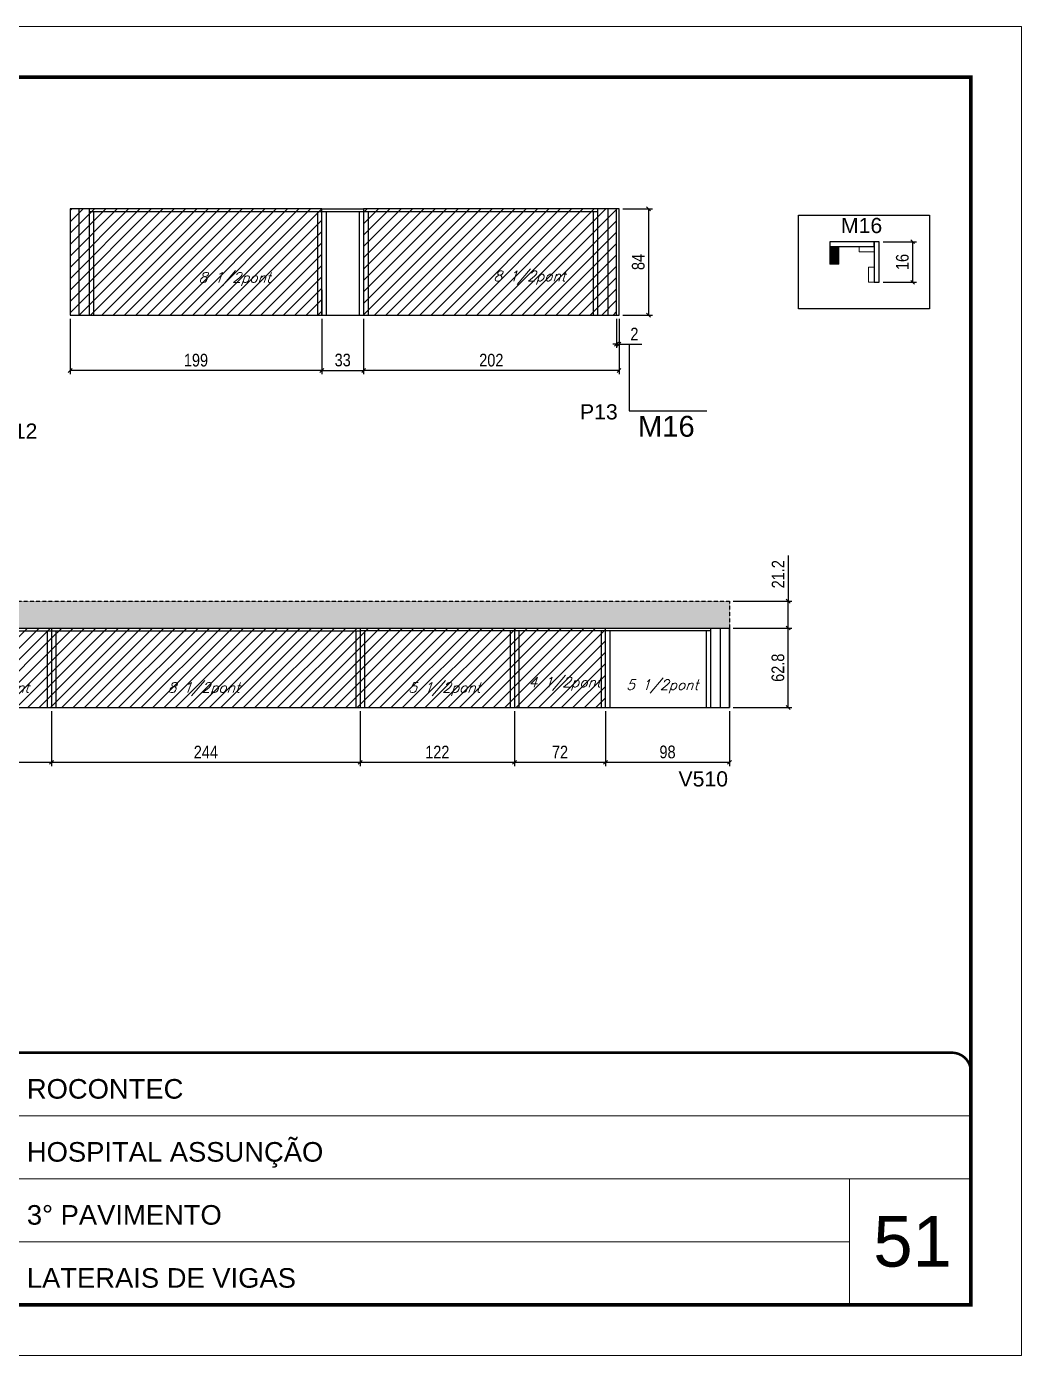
# Model space of a CAD drawing. Extents: x -21493 to -15213, y -12134 to 11887.
# Drawn here: x -17625 to -16838, y -2946 to -1896 of the extents above; entities that cross this region are included whole.
import ezdxf

# ---------------------------------------------------------------- set-up
doc = ezdxf.new("R2010")
doc.units = 0
doc.linetypes.add('CONTINUO', pattern=[0])
doc.linetypes.add('DASHED', pattern=[0.75, 0.5, -0.25])
for name, color, linetype in [('5', 5, 'Continuous'), ('COTA', 241, 'Continuous'), ('NOMENCLATURA', 7, 'Continuous'), ('Painéis', 200, 'Continuous'), ('Reaproveitamento', 251, 'Continuous'), ('SARR_2.2x7', 40, 'Continuous'), ('SARR_3.5x7', 81, 'Continuous'), ('texto', 7, 'Continuous')]:
    doc.layers.add(name, color=color, linetype=linetype)
for name, color, linetype, lineweight in [('CARIMBO', 255, 'Continuous', 9), ('Folhas', 255, 'Continuous', 9), ('Madeira', 126, 'Continuous', 18), ('Sarr 2.2x7', 40, 'Continuous', 9), ('SARRAFO DE PRESSAO', 251, 'DASHED', 9)]:
    doc.layers.add(name, color=color, linetype=linetype, lineweight=lineweight)
doc.styles.add('ARIAL', font='arial.ttf')
doc.styles.add('COTA TECNICA', font='techl___.ttf', dxfattribs={"height": 10})
doc.styles.add('Romans', font='romans.shx')
doc.styles.get("Standard").update_dxf_attribs({"font": 'arial.ttf'})
doc.dimstyles.new('PAINEL', dxfattribs={"dimtxt": 10, "dimasz": 3, "dimexe": 3, "dimexo": 3, "dimgap": 3, "dimtad": 1, "dimdec": 1, "dimzin": 12, "dimdsep": 46, "dimtxsty": 'COTA TECNICA', "dimblk1": 'OBLIQUE', "dimblk2": 'OBLIQUE', "dimsah": 1, "dimcen": 0.9, "dimclrd": 4, "dimclre": 4, "dimclrt": 240, "dimadec": 1, "dimazin": 3, "dimtfac": 1, "dimtdec": 1, "dimtmove": 0, "dimatfit": 3, "dimfxl": 1, "dimtolj": 1, "dimtzin": 12, "dimarcsym": 0})
pattern_1 = [(45, (-160229.1976, -29489.9927), (-4.49012806, 4.49012806), [])]

# ---------------------------------------------------------------- blocks, each defined once
blk = doc.blocks.new('_Oblique')
at = {"color": 0, "linetype": 'ByBlock', "lineweight": -2}
blk.add_line((-0.5, -0.5), (0.5, 0.5), dxfattribs=at)
blk = doc.blocks.new('*D292')
at = {"layer": 'COTA', "color": 4, "linetype": 'ByBlock', "lineweight": -2, "transparency": 16777216}
for p, q in [((-17358.5, -2126.7), (-17358.5, -2170.4)), ((-17156.5, -2126.7), (-17156.5, -2170.4)), ((-17156.5, -2167.4), (-17358.5, -2167.4))]:
    blk.add_line(p, q, dxfattribs=at)
at = {"layer": 'Defpoints', "color": 0, "linetype": 'ByBlock', "transparency": 16777216}
for p in [(-17358.5, -2123.7), (-17156.5, -2123.7), (-17358.5, -2167.4)]:
    blk.add_point(p, dxfattribs=at)
at = {"layer": 'COTA', "color": 4, "linetype": 'ByBlock', "lineweight": -2, "transparency": 16777216, "xscale": 3, "yscale": 3, "zscale": 3, "rotation": 180}
blk.add_blockref('_Oblique', (-17358.5, -2167.4), dxfattribs=at)
at = {"layer": 'COTA', "color": 4, "linetype": 'ByBlock', "lineweight": -2, "transparency": 16777216, "xscale": 3, "yscale": 3, "zscale": 3}
blk.add_blockref('_Oblique', (-17156.5, -2167.4), dxfattribs=at)
at = {"layer": 'COTA', "color": 240, "linetype": 'ByBlock', "transparency": 16777216, "insert": (-17257.5, -2159.3), "char_height": 10, "attachment_point": 5, "style": 'COTA TECNICA'}
blk.add_mtext('\\A1;202', dxfattribs=at)
blk = doc.blocks.new('*D293')
at = {"layer": 'COTA', "color": 4, "linetype": 'ByBlock', "lineweight": -2, "transparency": 16777216}
for p, q in [((-17590.5, -2126.7), (-17590.5, -2170.4)), ((-17391.5, -2126.7), (-17391.5, -2170.4)), ((-17391.5, -2167.4), (-17590.5, -2167.4))]:
    blk.add_line(p, q, dxfattribs=at)
at = {"layer": 'Defpoints', "color": 0, "linetype": 'ByBlock', "transparency": 16777216}
for p in [(-17590.5, -2123.7), (-17391.5, -2123.7), (-17590.5, -2167.4)]:
    blk.add_point(p, dxfattribs=at)
at = {"layer": 'COTA', "color": 4, "linetype": 'ByBlock', "lineweight": -2, "transparency": 16777216, "xscale": 3, "yscale": 3, "zscale": 3}
for p, rotation in [((-17590.5, -2167.4), 179.9999999999309), ((-17391.5, -2167.4), 359.9999999999309)]:
    blk.add_blockref('_Oblique', p, dxfattribs=dict(at, rotation=rotation))
at = {"layer": 'COTA', "color": 240, "linetype": 'ByBlock', "transparency": 16777216, "insert": (-17491, -2159.3), "char_height": 10, "attachment_point": 5, "style": 'COTA TECNICA'}
blk.add_mtext('\\A1;199', dxfattribs=at)
blk = doc.blocks.new('*D294')
at = {"layer": 'COTA', "color": 4, "linetype": 'ByBlock', "lineweight": -2, "transparency": 16777216}
for p, q in [((-17153.5, -2039.7), (-17130.2, -2039.7)), ((-17133.2, -2039.7), (-17133.2, -2123.7)), ((-17153.5, -2123.7), (-17130.2, -2123.7))]:
    blk.add_line(p, q, dxfattribs=at)
at = {"layer": 'Defpoints', "color": 0, "linetype": 'ByBlock', "transparency": 16777216}
for p in [(-17156.5, -2039.7), (-17156.5, -2123.7), (-17133.2, -2123.7)]:
    blk.add_point(p, dxfattribs=at)
at = {"layer": 'COTA', "color": 4, "linetype": 'ByBlock', "lineweight": -2, "transparency": 16777216, "xscale": 3, "yscale": 3, "zscale": 3}
for p, rotation in [((-17133.2, -2039.7), 90), ((-17133.2, -2123.7), 270)]:
    blk.add_blockref('_Oblique', p, dxfattribs=dict(at, rotation=rotation))
at = {"layer": 'COTA', "color": 240, "linetype": 'ByBlock', "transparency": 16777216, "insert": (-17141.3, -2081.7), "char_height": 10, "attachment_point": 5, "rotation": 90, "style": 'COTA TECNICA'}
blk.add_mtext('\\A1;84', dxfattribs=at)
blk = doc.blocks.new('*D906')
at = {"layer": 'COTA', "color": 4, "lineweight": -2, "transparency": 16777216}
for p, q in [((-17158.5, -2126.7), (-17158.5, -2149.6)), ((-17156.5, -2126.7), (-17156.5, -2149.6)), ((-17158.5, -2146.6), (-17161.5, -2146.6)), ((-17158.5, -2146.6), (-17156.5, -2146.6)), ((-17156.5, -2146.6), (-17138.4, -2146.6))]:
    blk.add_line(p, q, dxfattribs=at)
at = {"layer": 'Defpoints', "color": 0, "transparency": 16777216}
for p in [(-17158.5, -2123.7), (-17156.5, -2123.7), (-17156.5, -2146.6)]:
    blk.add_point(p, dxfattribs=at)
at = {"layer": 'COTA', "color": 4, "lineweight": -2, "transparency": 16777216, "xscale": 3, "yscale": 3, "zscale": 3}
blk.add_blockref('_Oblique', (-17158.5, -2146.6), dxfattribs=at)
at = {"layer": 'COTA', "color": 4, "lineweight": -2, "transparency": 16777216, "xscale": 3, "yscale": 3, "zscale": 3, "rotation": 180}
blk.add_blockref('_Oblique', (-17156.5, -2146.6), dxfattribs=at)
at = {"layer": 'COTA', "color": 240, "transparency": 16777216, "insert": (-17144.4, -2138.6), "char_height": 10, "attachment_point": 5, "style": 'COTA TECNICA'}
blk.add_mtext('\\A1;2', dxfattribs=at)
blk = doc.blocks.new('*D907')
at = {"layer": 'Defpoints', "color": 0, "linetype": 'ByBlock', "transparency": 16777216}
for p in [(-16950.8, -2065.7), (-16950.8, -2097.7), (-16924.4, -2097.7)]:
    blk.add_point(p, dxfattribs=at)
at = {"layer": 'Sarr 2.2x7', "color": 4, "linetype": 'ByBlock', "lineweight": -2, "transparency": 16777216}
for p, q in [((-16947.8, -2065.7), (-16921.4, -2065.7)), ((-16924.4, -2065.7), (-16924.4, -2097.7)), ((-16947.8, -2097.7), (-16921.4, -2097.7))]:
    blk.add_line(p, q, dxfattribs=at)
at = {"layer": 'Sarr 2.2x7', "color": 4, "linetype": 'ByBlock', "lineweight": -2, "transparency": 16777216, "xscale": 3, "yscale": 3, "zscale": 3}
for p, rotation in [((-16924.4, -2065.7), 90), ((-16924.4, -2097.7), 270)]:
    blk.add_blockref('_Oblique', p, dxfattribs=dict(at, rotation=rotation))
at = {"layer": 'Sarr 2.2x7', "color": 240, "linetype": 'ByBlock', "transparency": 16777216, "insert": (-16932.5, -2081.7), "char_height": 10, "attachment_point": 5, "rotation": 90, "style": 'COTA TECNICA'}
blk.add_mtext('\\A1;16', dxfattribs=at)
blk = doc.blocks.new('*D909')
at = {"layer": 'COTA', "color": 4, "lineweight": -2, "ltscale": 25, "transparency": 16777216}
for p, q in [((-17066.2, -2370.9), (-17019.8, -2370.9)), ((-17022.8, -2433.7), (-17022.8, -2370.9)), ((-17066.2, -2433.7), (-17019.8, -2433.7))]:
    blk.add_line(p, q, dxfattribs=at)
at = {"layer": 'Defpoints', "color": 0, "ltscale": 25, "transparency": 16777216}
for p in [(-17069.2, -2370.9), (-17022.8, -2370.9), (-17069.2, -2433.7)]:
    blk.add_point(p, dxfattribs=at)
at = {"layer": 'COTA', "color": 4, "lineweight": -2, "ltscale": 25, "transparency": 16777216, "xscale": 3, "yscale": 3, "zscale": 3}
for p, rotation in [((-17022.8, -2370.9), 90), ((-17022.8, -2433.7), 270)]:
    blk.add_blockref('_Oblique', p, dxfattribs=dict(at, rotation=rotation))
at = {"layer": 'COTA', "color": 240, "ltscale": 25, "transparency": 16777216, "insert": (-17030.9, -2402.3), "char_height": 10, "attachment_point": 5, "rotation": 90, "style": 'COTA TECNICA'}
blk.add_mtext('\\A1;62.8', dxfattribs=at)
blk = doc.blocks.new('*D910')
at = {"layer": 'COTA', "color": 4, "lineweight": -2, "ltscale": 25, "transparency": 16777216}
for p, q in [((-17022.8, -2313.5), (-17022.8, -2349.7)), ((-17066.2, -2349.7), (-17019.8, -2349.7)), ((-17022.8, -2370.9), (-17022.8, -2349.7)), ((-17066.2, -2370.9), (-17019.8, -2370.9))]:
    blk.add_line(p, q, dxfattribs=at)
at = {"layer": 'Defpoints', "color": 0, "ltscale": 25, "transparency": 16777216}
for p in [(-17069.2, -2349.7), (-17022.8, -2349.7), (-17069.2, -2370.9)]:
    blk.add_point(p, dxfattribs=at)
at = {"layer": 'COTA', "color": 4, "lineweight": -2, "ltscale": 25, "transparency": 16777216, "xscale": 3, "yscale": 3, "zscale": 3}
for p, rotation in [((-17022.8, -2349.7), 90), ((-17022.8, -2370.9), 270)]:
    blk.add_blockref('_Oblique', p, dxfattribs=dict(at, rotation=rotation))
at = {"layer": 'COTA', "color": 240, "ltscale": 25, "transparency": 16777216, "insert": (-17030.8, -2328.4), "char_height": 10, "attachment_point": 5, "rotation": 90, "style": 'COTA TECNICA'}
blk.add_mtext('\\A1;21.2', dxfattribs=at)
blk = doc.blocks.new('*D911')
at = {"layer": 'COTA', "color": 4, "lineweight": -2, "ltscale": 25, "transparency": 16777216}
for p, q in [((-17849.2, -2436.7), (-17849.2, -2480)), ((-17605.2, -2436.7), (-17605.2, -2480)), ((-17849.2, -2477), (-17605.2, -2477))]:
    blk.add_line(p, q, dxfattribs=at)
at = {"layer": 'Defpoints', "color": 0, "ltscale": 25, "transparency": 16777216}
for p in [(-17849.2, -2433.7), (-17605.2, -2433.7), (-17605.2, -2477)]:
    blk.add_point(p, dxfattribs=at)
at = {"layer": 'COTA', "color": 4, "lineweight": -2, "ltscale": 25, "transparency": 16777216, "xscale": 3, "yscale": 3, "zscale": 3, "rotation": 180}
blk.add_blockref('_Oblique', (-17849.2, -2477), dxfattribs=at)
at = {"layer": 'COTA', "color": 4, "lineweight": -2, "ltscale": 25, "transparency": 16777216, "xscale": 3, "yscale": 3, "zscale": 3}
blk.add_blockref('_Oblique', (-17605.2, -2477), dxfattribs=at)
at = {"layer": 'COTA', "color": 240, "ltscale": 25, "transparency": 16777216, "insert": (-17727.2, -2468.9), "char_height": 10, "attachment_point": 5, "style": 'COTA TECNICA'}
blk.add_mtext('\\A1;244', dxfattribs=at)
blk = doc.blocks.new('*D912')
at = {"layer": 'COTA', "color": 4, "lineweight": -2, "ltscale": 25, "transparency": 16777216}
for p, q in [((-17605.2, -2436.7), (-17605.2, -2480)), ((-17361.2, -2436.7), (-17361.2, -2480)), ((-17605.2, -2477), (-17361.2, -2477))]:
    blk.add_line(p, q, dxfattribs=at)
at = {"layer": 'Defpoints', "color": 0, "ltscale": 25, "transparency": 16777216}
for p in [(-17605.2, -2433.7), (-17361.2, -2433.7), (-17361.2, -2477)]:
    blk.add_point(p, dxfattribs=at)
at = {"layer": 'COTA', "color": 4, "lineweight": -2, "ltscale": 25, "transparency": 16777216, "xscale": 3, "yscale": 3, "zscale": 3, "rotation": 180}
blk.add_blockref('_Oblique', (-17605.2, -2477), dxfattribs=at)
at = {"layer": 'COTA', "color": 4, "lineweight": -2, "ltscale": 25, "transparency": 16777216, "xscale": 3, "yscale": 3, "zscale": 3}
blk.add_blockref('_Oblique', (-17361.2, -2477), dxfattribs=at)
at = {"layer": 'COTA', "color": 240, "ltscale": 25, "transparency": 16777216, "insert": (-17483.2, -2468.9), "char_height": 10, "attachment_point": 5, "style": 'COTA TECNICA'}
blk.add_mtext('\\A1;244', dxfattribs=at)
blk = doc.blocks.new('*D913')
at = {"layer": 'COTA', "color": 4, "lineweight": -2, "ltscale": 25, "transparency": 16777216}
for p, q in [((-17361.2, -2436.7), (-17361.2, -2480)), ((-17239.2, -2436.7), (-17239.2, -2480)), ((-17361.2, -2477), (-17239.2, -2477))]:
    blk.add_line(p, q, dxfattribs=at)
at = {"layer": 'Defpoints', "color": 0, "ltscale": 25, "transparency": 16777216}
for p in [(-17361.2, -2433.7), (-17239.2, -2433.7), (-17239.2, -2477)]:
    blk.add_point(p, dxfattribs=at)
at = {"layer": 'COTA', "color": 4, "lineweight": -2, "ltscale": 25, "transparency": 16777216, "xscale": 3, "yscale": 3, "zscale": 3, "rotation": 180}
blk.add_blockref('_Oblique', (-17361.2, -2477), dxfattribs=at)
at = {"layer": 'COTA', "color": 4, "lineweight": -2, "ltscale": 25, "transparency": 16777216, "xscale": 3, "yscale": 3, "zscale": 3}
blk.add_blockref('_Oblique', (-17239.2, -2477), dxfattribs=at)
at = {"layer": 'COTA', "color": 240, "ltscale": 25, "transparency": 16777216, "insert": (-17300.2, -2468.9), "char_height": 10, "attachment_point": 5, "style": 'COTA TECNICA'}
blk.add_mtext('\\A1;122', dxfattribs=at)
blk = doc.blocks.new('*D914')
at = {"layer": 'COTA', "color": 4, "lineweight": -2, "ltscale": 25, "transparency": 16777216}
for p, q in [((-17239.2, -2436.7), (-17239.2, -2480)), ((-17167.2, -2436.7), (-17167.2, -2480)), ((-17239.2, -2477), (-17167.2, -2477))]:
    blk.add_line(p, q, dxfattribs=at)
at = {"layer": 'Defpoints', "color": 0, "ltscale": 25, "transparency": 16777216}
for p in [(-17239.2, -2433.7), (-17167.2, -2433.7), (-17167.2, -2477)]:
    blk.add_point(p, dxfattribs=at)
at = {"layer": 'COTA', "color": 4, "lineweight": -2, "ltscale": 25, "transparency": 16777216, "xscale": 3, "yscale": 3, "zscale": 3, "rotation": 180}
blk.add_blockref('_Oblique', (-17239.2, -2477), dxfattribs=at)
at = {"layer": 'COTA', "color": 4, "lineweight": -2, "ltscale": 25, "transparency": 16777216, "xscale": 3, "yscale": 3, "zscale": 3}
blk.add_blockref('_Oblique', (-17167.2, -2477), dxfattribs=at)
at = {"layer": 'COTA', "color": 240, "ltscale": 25, "transparency": 16777216, "insert": (-17203.2, -2468.9), "char_height": 10, "attachment_point": 5, "style": 'COTA TECNICA'}
blk.add_mtext('\\A1;72', dxfattribs=at)
blk = doc.blocks.new('*D915')
at = {"layer": 'COTA', "color": 4, "lineweight": -2, "ltscale": 25, "transparency": 16777216}
for p, q in [((-17167.2, -2436.7), (-17167.2, -2480)), ((-17069.2, -2436.7), (-17069.2, -2480)), ((-17167.2, -2477), (-17069.2, -2477))]:
    blk.add_line(p, q, dxfattribs=at)
at = {"layer": 'Defpoints', "color": 0, "ltscale": 25, "transparency": 16777216}
for p in [(-17167.2, -2433.7), (-17069.2, -2433.7), (-17069.2, -2477)]:
    blk.add_point(p, dxfattribs=at)
at = {"layer": 'COTA', "color": 4, "lineweight": -2, "ltscale": 25, "transparency": 16777216, "xscale": 3, "yscale": 3, "zscale": 3, "rotation": 180}
blk.add_blockref('_Oblique', (-17167.2, -2477), dxfattribs=at)
at = {"layer": 'COTA', "color": 4, "lineweight": -2, "ltscale": 25, "transparency": 16777216, "xscale": 3, "yscale": 3, "zscale": 3}
blk.add_blockref('_Oblique', (-17069.2, -2477), dxfattribs=at)
at = {"layer": 'COTA', "color": 240, "ltscale": 25, "transparency": 16777216, "insert": (-17118.2, -2468.9), "char_height": 10, "attachment_point": 5, "style": 'COTA TECNICA'}
blk.add_mtext('\\A1;98', dxfattribs=at)
blk = doc.blocks.new('*D301')
at = {"layer": 'COTA', "color": 4, "lineweight": -2, "ltscale": 25, "transparency": 16777216}
for p, q in [((-17391.5, -2126.7), (-17391.5, -2170.4)), ((-17358.5, -2126.7), (-17358.5, -2170.4)), ((-17391.5, -2167.4), (-17358.5, -2167.4))]:
    blk.add_line(p, q, dxfattribs=at)
at = {"layer": 'Defpoints', "color": 0, "ltscale": 25, "transparency": 16777216}
for p in [(-17391.5, -2123.7), (-17358.5, -2123.7), (-17358.5, -2167.4)]:
    blk.add_point(p, dxfattribs=at)
at = {"layer": 'COTA', "color": 4, "lineweight": -2, "ltscale": 25, "transparency": 16777216, "xscale": 3, "yscale": 3, "zscale": 3, "rotation": 180}
blk.add_blockref('_Oblique', (-17391.5, -2167.4), dxfattribs=at)
at = {"layer": 'COTA', "color": 4, "lineweight": -2, "ltscale": 25, "transparency": 16777216, "xscale": 3, "yscale": 3, "zscale": 3}
blk.add_blockref('_Oblique', (-17358.5, -2167.4), dxfattribs=at)
at = {"layer": 'COTA', "color": 240, "ltscale": 25, "transparency": 16777216, "insert": (-17375, -2159.2), "char_height": 10, "attachment_point": 5, "style": 'COTA TECNICA'}
blk.add_mtext('\\A1;33', dxfattribs=at)
blk = doc.blocks.new('9999999999')
at = {"color": 30, "linetype": 'CONTINUO'}
for p, q in [((98564.6, 34379.6), (99584, 34379.6)), ((98564.6, 34329.8), (99488, 34329.8)), ((99584, 34329.8), (99488, 34329.8)), ((99488, 34329.8), (99488, 34230.2)), ((98564.6, 34280), (99488, 34280))]:
    blk.add_line(p, q, dxfattribs=at)
at = {"color": 30, "linetype": 'CONTINUO', "const_width": 2}
blk.add_lwpolyline([(99584, 34230.2), (99584, 34414.4, 0.414214), (99569, 34429.4), (98229, 34429.4, 0.414214), (98214, 34414.4), (98214, 34245.2, 0.414214), (98229, 34230.2), (99584, 34230.2)], format="xyb", dxfattribs=at)
at = {"layer": 'Folhas'}
blk.add_lwpolyline([(98139, 34190.2), (99624, 34190.2), (99624, 35240.2), (98139, 35240.2)], close=True, dxfattribs=at)
at = {"layer": 'Folhas', "color": 30, "const_width": 3}
blk.add_lwpolyline([(98214, 34230.2), (99584, 34230.2), (99584, 35200.2), (98214, 35200.2)], close=True, dxfattribs=at)
at = {"color": 7, "linetype": 'Continuous', "ltscale": 5, "style": 'ARIAL'}
for s, height, p in [('ROCONTEC', 15.48, (98837.7, 34393.1)), ('HOSPITAL ASSUNÇÃO', 15.483, (98837.7, 34343.3)), ('3° PAVIMENTO', 15.483, (98837.7, 34293.5)), ('LATERAIS DE VIGAS', 15.483, (98837.7, 34243.7))]:
    blk.add_text(s, height=height, dxfattribs=at).set_placement(p)

msp = doc.modelspace()

# ---------------------------------------------------------------- hatches: boundary and pattern name
at = {"layer": 'COTA', "linetype": 'ByBlock'}
h = msp.add_hatch(dxfattribs=at)
h.set_pattern_fill('AR-CONC', color=256, scale=0.03)
h.set_pattern_definition([(50, (-160229.1976, -29489.9927), (5.46554007, -0.47817257), [0.5715, -6.2865]), (355, (-160229.1976, -29489.9927), (-1.05730264, 5.73170536), [0.4572, -5.02921753]), (100.4514447, (-160228.742, -29490.0325), (4.40823741, 5.25353256), [0.48570026, -5.34270734]), (46.1842, (-160229.1976, -29488.4687), (8.13237123, -1.26126984), [0.85725, -9.42975]), (96.6355576, (-160228.52, -29488.574), (7.122124, 7.42278374), [0.7285507, -8.01406824]), (351.184151, (-160229.198, -29488.469), (7.122124, 7.42278374), [0.685799, -7.54379196]), (21, (-160228.4356, -29488.8497), (4.54843174, -3.06795595), [0.5715, -6.2865]), (326, (-160228.4356, -29488.8497), (1.85406085, 5.52563898), [0.4572, -5.0292]), (71.451445, (-160228.0566, -29489.1053), (6.40249258, 2.45768307), [0.48570026, -5.34269813]), (37.5, (-160229.1976, -29489.9927), (0.092658098, 2.536651166), [0, -4.96824, 0, -5.1054, 0, -5.04825]), (7.5, (-160229.1976, -29489.9927), (2.004589875, 3.005417245), [0, -2.91084, 0, -4.85394, 0, -1.92405]), (327.5, (-160230.8969, -29489.9927), (4.067717855, -0.17186232), [0, -1.905, 0, -5.9436, 0, -7.8867]), (317.5, (-160231.659, -29489.9927), (4.44387544, 0.76279473), [0, -2.4765, 0, -3.94716, 0, -5.6007])])
h.paths.add_polyline_path([(-17069.23, -2370.95), (-17069.23, -2349.75), (-17849.21, -2349.75), (-17849.21, -2370.95)])
at = {"layer": 'Madeira'}
h = msp.add_hatch(dxfattribs=at)
h.set_pattern_fill('ANSI31', color=256, scale=0.2, angle=450, style=0)
h.set_pattern_definition([(135, (-33555.8014, 11238.5817), (-0.449012806, -0.449012806), [])])
h.paths.add_polyline_path([(-16989.79, -2083.33), (-16982.79, -2083.33), (-16982.79, -2069.33), (-16989.79, -2069.33)])
at = {"layer": 'Reaproveitamento', "linetype": 'ByBlock'}
h = msp.add_hatch(dxfattribs=at)
h.set_pattern_fill('ANSI31', color=256, scale=2)
h.set_pattern_definition(pattern_1)
h.paths.add_polyline_path([(-17391.49, -2039.7), (-17590.49, -2039.7), (-17590.49, -2123.7), (-17391.49, -2123.7)])
h = msp.add_hatch(dxfattribs=at)
h.set_pattern_fill('ANSI31', color=256, scale=2)
h.set_pattern_definition(pattern_1)
h.paths.add_polyline_path([(-17158.49, -2123.7), (-17158.49, -2039.7), (-17358.49, -2039.7), (-17358.49, -2123.7)])
h = msp.add_hatch(dxfattribs=at)
h.set_pattern_fill('ANSI31', color=256, scale=2)
h.set_pattern_definition(pattern_1)
h.paths.add_polyline_path([(-17605.21, -2433.75), (-17605.21, -2370.95), (-17849.21, -2370.95), (-17849.21, -2433.75)])
h = msp.add_hatch(dxfattribs=at)
h.set_pattern_fill('ANSI31', color=256, scale=2)
h.set_pattern_definition(pattern_1)
h.paths.add_polyline_path([(-17361.21, -2433.75), (-17361.21, -2370.95), (-17605.21, -2370.95), (-17605.21, -2433.75)])
h = msp.add_hatch(dxfattribs=at)
h.set_pattern_fill('ANSI31', color=256, scale=2)
h.set_pattern_definition(pattern_1)
h.paths.add_polyline_path([(-17305.21, -2433.75), (-17239.21, -2433.75), (-17239.21, -2370.95), (-17361.21, -2370.95), (-17361.21, -2433.75)])
h = msp.add_hatch(dxfattribs=at)
h.set_pattern_fill('ANSI31', color=256, scale=2)
h.set_pattern_definition(pattern_1)
h.paths.add_polyline_path([(-17239.21, -2433.75), (-17167.23, -2433.75), (-17167.23, -2370.95), (-17239.21, -2370.95)])

# ---------------------------------------------------------------- linework, layer by layer
at = {"linetype": 'ByBlock'}
msp.add_lwpolyline([(-17014.63, -2044.65), (-16911.19, -2044.65), (-16911.19, -2118.72), (-17014.63, -2118.72)], close=True, dxfattribs=at)
at = {"layer": 'COTA', "linetype": 'DASHED', "ltscale": 0.3}
for p, q in [((-17849.21, -2349.75), (-17069.23, -2349.75)), ((-17069.23, -2349.75), (-17069.23, -2370.95))]:
    msp.add_line(p, q, dxfattribs=at)
at = {"layer": 'Madeira'}
msp.add_lwpolyline([(-16989.79, -2069.33), (-16982.79, -2069.33), (-16982.79, -2083.33), (-16989.79, -2083.33)], close=True, dxfattribs=at)
at = {"layer": 'NOMENCLATURA', "linetype": 'Continuous'}
for p, q in [((-17148.56, -2146.87), (-17148.56, -2199.27)), ((-17148.56, -2199.27), (-17087.07, -2199.27))]:
    msp.add_line(p, q, dxfattribs=at)
at = {"layer": 'Painéis', "linetype": 'ByBlock'}
for p, q in [((-17590.49, -2039.7), (-17590.49, -2123.7)), ((-17391.49, -2039.7), (-17590.49, -2039.7)), ((-17391.49, -2123.7), (-17391.49, -2039.7)), ((-17358.49, -2039.7), (-17358.49, -2123.7)), ((-17156.49, -2039.7), (-17358.49, -2039.7)), ((-17158.49, -2123.7), (-17158.49, -2039.7)), ((-17156.49, -2123.7), (-17156.49, -2039.7)), ((-17590.49, -2123.7), (-17391.49, -2123.7)), ((-17358.49, -2123.7), (-17156.49, -2123.7)), ((-17849.21, -2370.95), (-17069.23, -2370.95)), ((-17605.21, -2370.95), (-17605.21, -2433.75)), ((-17361.21, -2370.95), (-17361.21, -2433.75)), ((-17239.21, -2370.95), (-17239.21, -2433.75)), ((-17849.21, -2433.75), (-17305.21, -2433.75))]:
    msp.add_line(p, q, dxfattribs=at)
at = {"layer": 'Painéis', "ltscale": 25}
for p, q in [((-17391.49, -2039.7), (-17358.49, -2039.7)), ((-17391.49, -2123.7), (-17358.49, -2123.7)), ((-17167.23, -2433.75), (-17167.23, -2370.95)), ((-17069.23, -2413.75), (-17069.23, -2370.95)), ((-17069.23, -2413.75), (-17069.23, -2413.75)), ((-17069.23, -2433.75), (-17069.23, -2413.75)), ((-17305.21, -2433.75), (-17069.23, -2433.75))]:
    msp.add_line(p, q, dxfattribs=at)
at = {"layer": 'Painéis', "linetype": 'ByBlock'}
msp.add_lwpolyline([(-16954.82, -2065.73), (-16989.77, -2065.73), (-16989.77, -2069.33), (-16954.82, -2069.33), (-16954.82, -2065.73)], dxfattribs=at)
at = {"layer": 'Painéis'}
msp.add_lwpolyline([(-16954.82, -2097.73), (-16950.82, -2097.73), (-16950.82, -2065.73), (-16954.82, -2065.73)], close=True, dxfattribs=at)
at = {"layer": 'Sarr 2.2x7', "linetype": 'ByBlock'}
for points in [[(-16954.82, -2069.33), (-16966.82, -2069.33), (-16966.82, -2073.73), (-16954.82, -2073.73), (-16954.82, -2069.33)], [(-16954.82, -2097.73), (-16954.82, -2085.73), (-16959.22, -2085.73), (-16959.22, -2097.73), (-16954.82, -2097.73)]]:
    msp.add_lwpolyline(points, dxfattribs=at)
at = {"layer": 'SARR_2.2x7', "linetype": 'Continuous'}
for p, q in [((-17583.49, -2039.7), (-17583.49, -2123.7)), ((-17575.49, -2041.9), (-17391.49, -2041.9)), ((-17391.49, -2041.9), (-17358.49, -2041.9)), ((-17358.49, -2041.9), (-17173.49, -2041.9)), ((-17165.49, -2039.7), (-17165.49, -2123.7)), ((-17076.23, -2433.75), (-17076.23, -2370.95)), ((-17084.23, -2373.15), (-17361.21, -2373.15))]:
    msp.add_line(p, q, dxfattribs=at)
at = {"layer": 'SARR_2.2x7', "linetype": 'Continuous', "ltscale": 50}
msp.add_line((-17697.21, -2373.15), (-17361.21, -2373.15), dxfattribs=at)
at = {"layer": 'SARR_3.5x7'}
for p, q in [((-17575.49, -2039.7), (-17575.49, -2123.7)), ((-17571.99, -2041.9), (-17571.99, -2123.7)), ((-17394.99, -2041.9), (-17394.99, -2123.7)), ((-17387.99, -2041.9), (-17387.99, -2123.7)), ((-17361.99, -2041.9), (-17361.99, -2123.7)), ((-17354.99, -2041.9), (-17354.99, -2123.7)), ((-17176.99, -2041.9), (-17176.99, -2123.7)), ((-17173.49, -2039.7), (-17173.49, -2123.7)), ((-17391.49, -2103.7), (-17391.49, -2123.7)), ((-17084.23, -2370.95), (-17084.23, -2433.75)), ((-17069.23, -2370.95), (-17069.23, -2433.75)), ((-17608.71, -2373.15), (-17608.71, -2433.75)), ((-17601.71, -2373.15), (-17601.71, -2433.75)), ((-17364.71, -2373.15), (-17364.71, -2433.75)), ((-17357.71, -2373.15), (-17357.71, -2433.75)), ((-17242.71, -2373.15), (-17242.71, -2433.75)), ((-17235.71, -2373.15), (-17235.71, -2433.75)), ((-17170.73, -2373.15), (-17170.73, -2433.75)), ((-17163.73, -2373.15), (-17163.73, -2433.75)), ((-17087.73, -2373.15), (-17087.73, -2433.75))]:
    msp.add_line(p, q, dxfattribs=at)

# ---------------------------------------------------------------- block references
at = {"layer": 'SARRAFO DE PRESSAO', "color": 6, "linetype": 'ByBlock'}
msp.add_blockref('9999999999', (-116462.39, -37135.87), dxfattribs=at)

# ---------------------------------------------------------------- texts
at = {"layer": '5', "color": 7, "linetype": 'Continuous'}
msp.add_text('M16', height=12, rotation=359.99996, dxfattribs=at).set_placement((-16981.09, -2058.85))
at = {"layer": '5', "linetype": 'Continuous'}
for s, rotation, p in [('P13', 359.99996, (-17187.4, -2206.08)), ('V512', 359.99996, (-17655.55, -2221.3)), ('V510', 0.00004, (-17109.52, -2496.11))]:
    msp.add_text(s, height=12, rotation=rotation, dxfattribs=at).set_placement(p)
at = {"layer": 'CARIMBO', "style": 'ARIAL'}
msp.add_text('51', height=40, dxfattribs=at).set_placement((-16955.55, -2875.52))
at = {"layer": 'NOMENCLATURA', "linetype": 'Continuous'}
msp.add_text('M16', height=16.5, dxfattribs=at).set_placement((-17141.56, -2219.75))
at = {"layer": 'texto', "color": 2, "char_height": 8, "attachment_point": 5, "style": 'Romans'}
for s, insert in [('{\\Q19;\\C256;8 1/2pont}', (-17460.35, -2095.24)), ('{\\Q19;\\C256;8 1/2pont}', (-17227.31, -2094.04)), ('{\\Q19;\\C256;5 1/2pont}', (-17651.37, -2419.17)), ('{\\Q19;\\C256;8 1/2pont}', (-17484.82, -2419.21)), ('{\\Q19;\\C256;5 1/2pont}', (-17294.54, -2419.21)), ('{\\Q19;\\C256;4 1/2pont}', (-17199.57, -2414.95)), ('{\\Q19;\\C256;5 1/2pont}', (-17122.32, -2417.04))]:
    msp.add_mtext(s, dxfattribs=dict(at, insert=insert))

# ---------------------------------------------------------------- dimensions: what is measured, and where the dimension line sits
at = {"layer": 'COTA', "linetype": 'ByBlock'}
dim = msp.add_linear_dim(base=(-17133.17, -2123.7), p1=(-17156.49, -2039.7), p2=(-17156.49, -2123.7), angle=90, dimstyle='PAINEL', dxfattribs=at)
dim.commit()
dim.dimension.update_dxf_attribs({"geometry": '*D294', "text_midpoint": (-17141.27, -2081.7)})
for p1, p2, picture, middle in [((-17391.49, -2123.7), (-17590.49, -2123.7), '*D293', (-17490.99, -2159.32)), ((-17156.49, -2123.7), (-17358.49, -2123.7), '*D292', (-17257.49, -2159.3))]:
    dim = msp.add_aligned_dim(p1=p1, p2=p2, distance=43.7, dimstyle='PAINEL', dxfattribs=at)
    dim.commit()
    dim.dimension.update_dxf_attribs({"geometry": picture, "text_midpoint": middle})
at = {"layer": 'COTA', "ltscale": 25}
for base, p1, p2, picture, middle in [((-17358.49, -2167.4), (-17391.49, -2123.7), (-17358.49, -2123.7), '*D301', (-17374.99, -2159.18)), ((-17605.21, -2476.96), (-17849.21, -2433.75), (-17605.21, -2433.75), '*D911', (-17727.21, -2468.88))]:
    dim = msp.add_linear_dim(base=base, p1=p1, p2=p2, dimstyle='PAINEL', dxfattribs=at)
    dim.commit()
    dim.dimension.update_dxf_attribs({"geometry": picture, "text_midpoint": middle})
at = {"layer": 'COTA'}
dim = msp.add_linear_dim(base=(-17156.49, -2146.6), p1=(-17158.49, -2123.7), p2=(-17156.49, -2123.7), dimstyle='PAINEL', dxfattribs=at)
dim.commit()
dim.dimension.update_dxf_attribs({"geometry": '*D906', "text_midpoint": (-17144.43, -2138.6)})
at = {"layer": 'COTA', "ltscale": 25}
dim = msp.add_linear_dim(base=(-17022.76, -2349.75), p1=(-17069.23, -2370.95), p2=(-17069.23, -2349.75), angle=90, dimstyle='PAINEL', override={"dimtmove": 1}, dxfattribs=at)
dim.commit()
dim.dimension.update_dxf_attribs({"geometry": '*D910', "text_midpoint": (-17028.34, -2328.4), "dimtype": 160})
dim = msp.add_linear_dim(base=(-17022.76, -2370.95), p1=(-17069.23, -2433.75), p2=(-17069.23, -2370.95), angle=90, dimstyle='PAINEL', dxfattribs=at)
dim.commit()
dim.dimension.update_dxf_attribs({"geometry": '*D909', "text_midpoint": (-17030.88, -2402.35)})
for base, p1, p2, picture, middle in [((-17361.21, -2476.96), (-17605.21, -2433.75), (-17361.21, -2433.75), '*D912', (-17483.21, -2468.88)), ((-17239.21, -2476.96), (-17361.21, -2433.75), (-17239.21, -2433.75), '*D913', (-17300.21, -2468.9)), ((-17167.23, -2476.96), (-17239.21, -2433.75), (-17167.23, -2433.75), '*D914', (-17203.22, -2468.88)), ((-17069.23, -2476.96), (-17167.23, -2433.75), (-17069.23, -2433.75), '*D915', (-17118.23, -2468.86))]:
    dim = msp.add_linear_dim(base=base, p1=p1, p2=p2, dimstyle='PAINEL', override={"dimtmove": 1}, dxfattribs=at)
    dim.commit()
    dim.dimension.update_dxf_attribs({"geometry": picture, "text_midpoint": middle})
at = {"layer": 'Sarr 2.2x7', "linetype": 'ByBlock'}
dim = msp.add_linear_dim(base=(-16924.38, -2097.73), p1=(-16950.82, -2065.73), p2=(-16950.82, -2097.73), angle=90, dimstyle='PAINEL', override={"dimlfac": 0.5}, dxfattribs=at)
dim.commit()
dim.dimension.update_dxf_attribs({"geometry": '*D907', "text_midpoint": (-16932.49, -2081.73)})

doc.saveas('drawing.dxf')
